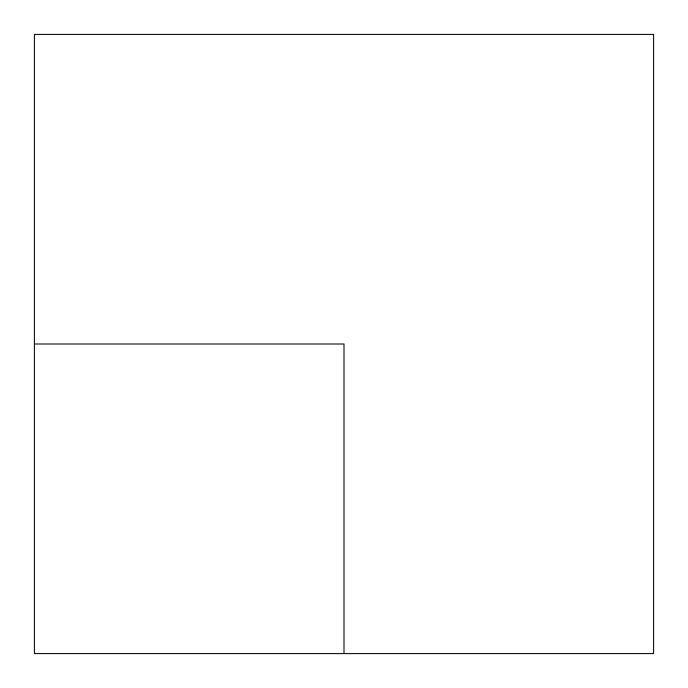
<?xml version="1.0" encoding="UTF-8"?>
<svg xmlns="http://www.w3.org/2000/svg" width="688" height="688" viewBox="0 0 688 688"><rect width="100%" height="100%" fill="white"/><g stroke="black" fill="none" stroke-linecap="round" stroke-linejoin="round"><path stroke-width="1.03" d="M34.4 344L344 344L344 653.6M653.6 34.4L34.4 34.4L34.4 653.6L653.6 653.6L653.6 34.4"/></g></svg>
